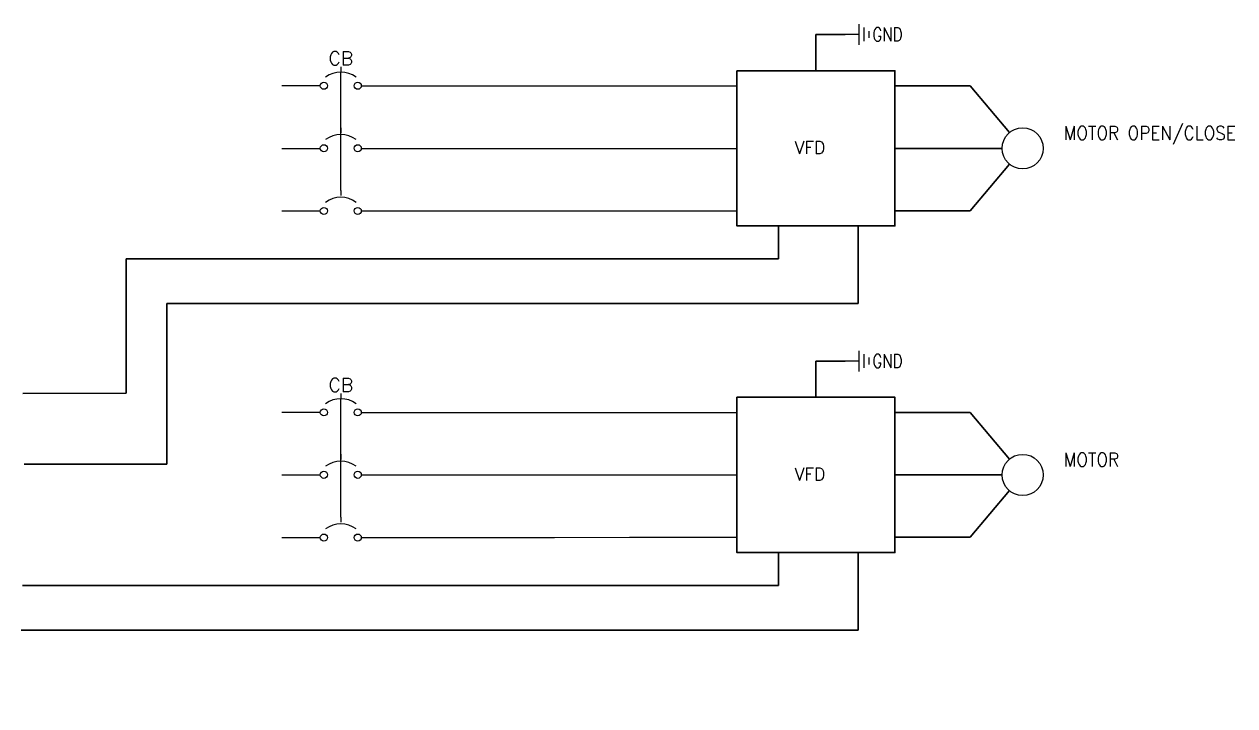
# Model space of a CAD drawing. Extents: x -221 to 865, y 200 to 912.
# Drawn here: x 108.2 to 495.2, y 278.5 to 496.4 of the extents above; entities that cross this region are included whole.
import ezdxf
from ezdxf.enums import TextEntityAlignment as Align

# ---------------------------------------------------------------- set-up
doc = ezdxf.new("R2010")
doc.units = 0
doc.header["$MEASUREMENT"] = 0
doc.linetypes.add('HIDDEN2', pattern=[0.1875, 0.125, -0.0625])
doc.layers.get('0').update_dxf_attribs({"linetype": 'CONTINUOUS'})
for name, color, linetype in [('LINK', 9, 'CONTINUOUS'), ('SYMS', 7, 'CONTINUOUS'), ('TAGS', 150, 'CONTINUOUS'), ('WIRES', 7, 'CONTINUOUS')]:
    doc.layers.add(name, color=color, linetype=linetype)
doc.styles.get("Standard").update_dxf_attribs({"font": 'txt', "bigfont": 'BIGFONT'})
doc.styles.add('WD', font='romans.shx')

# ---------------------------------------------------------------- blocks, each defined once
blk = doc.blocks.new('HCB2')
at = {"linetype": 'HIDDEN2'}
blk.add_line((0, 0.187), (0, 0.141), dxfattribs=at)
for centre in [(-0.155, 0), (0.155, 0)]:
    blk.add_circle(centre, 0.0322)
blk.add_arc((0, -0.109), 0.234, 53.1301, 126.8699)
at = {"style": 'WD', "width": 0.7}
for tag, p in [('INST', (0, 0.863)), ('LOC', (0, 0.693)), ('DESC1', (0, 0.537)), ('DESC2', (0, 0.38)), ('RATING1', (0, -0.188)), ('XREF', (0, -0.344))]:
    blk.add_attdef(tag, text='', height=0.125, dxfattribs=at).set_placement(p, align=Align.CENTER)
at = {"style": 'WD'}
blk.add_attdef('TAG2', text='', height=0.125, dxfattribs=at).set_placement((0, 0.224), align=Align.CENTER)
for tag, p in [('X2LINK', (0, 0.219)), ('X8LINK', (0, 0))]:
    blk.add_attdef(tag, p, '', height=0.01, dxfattribs=at)
for tag, p, height, flags in [('FAMILY', (0.054, 0.183), 0.01, 9), ('CONTACT', (0.054, 0.159), 0.01, 9), ('X4TERM01', (-0.188, 0), 0.0125, 1), ('X1TERM02', (0.188, 0), 0.0125, 1)]:
    blk.add_attdef(tag, p, '', height=height, dxfattribs=dict(at, flags=flags))
at = {"linetype": 'Continuous', "style": 'WD', "flags": 8}
blk.add_attdef('TERM01', text='', height=0.125, dxfattribs=at).set_placement((-0.25, -0.031), align=Align.TOP_RIGHT)
blk.add_attdef('TERM02', text='', height=0.125, dxfattribs=at).set_placement((0.25, -0.031), align=Align.TOP_LEFT)
blk = doc.blocks.new('HMO13')
blk.add_circle((0, 0), 0.188)
at = {"style": 'WD'}
for tag, p, width in [('INST', (0.381, 0.403), 0.7), ('LOC', (0.381, 0.234), 0.7), ('TAG1', (0.375, 0.077), 0.9), ('DESC1', (0.376, -0.079), 0.9), ('DESC2', (0.376, -0.235), 0.9), ('DESC3', (0.376, -0.391), 0.9), ('RATING3', (0.375, -0.548), 0.8), ('RATING4', (0.375, -0.704), 0.8), ('WDTAGALT', (0.375, -0.875), 0.7)]:
    blk.add_attdef(tag, p, '', height=0.125, dxfattribs=dict(at, width=width))
at = {"style": 'WD', "flags": 1}
for tag, p in [('X0TERM01', (-0.094, 0.162)), ('X4TERM02', (-0.188, 0)), ('X0TERM03', (-0.094, -0.162)), ('X0TERM04', (0.133, -0.133))]:
    blk.add_attdef(tag, p, '', height=0.0125, dxfattribs=at)
at = {"linetype": 'Continuous', "style": 'WD', "flags": 9}
blk.add_attdef('ASSYCODE', text='', height=0.01, dxfattribs=at).set_placement((0, 0.125), align=Align.CENTER)
at = {"style": 'WD', "flags": 9}
blk.add_attdef('FAMILY', text='', height=0.01, dxfattribs=at).set_placement((-0.005, 0.17), align=Align.CENTER)
at = {"linetype": 'Continuous', "style": 'WD', "flags": 1}
for tag, p in [('MFG', (0, 0.14)), ('CAT', (0, 0.159))]:
    blk.add_attdef(tag, text='', height=0.01, dxfattribs=at).set_placement(p, align=Align.MIDDLE)
at = {"style": 'WD', "width": 0.8}
blk.add_attdef('RATING1', text='', height=0.1, dxfattribs=at).set_placement((0, 0), align=Align.CENTER)
blk.add_attdef('RATING2', text='', height=0.1, dxfattribs=at).set_placement((0, -0.031), align=Align.TOP_CENTER)
blk = doc.blocks.new('HCB1')
blk.add_line((0, 0.173), (0, 0.126))
for centre in [(-0.155, 0), (0.155, 0)]:
    blk.add_circle(centre, 0.0322)
blk.add_arc((0, -0.109), 0.234, 53.1301, 126.8699)
at = {"style": 'WD', "width": 0.7}
for tag, p in [('INST', (0, 0.826)), ('LOC', (0, 0.656)), ('DESC1', (0, 0.5)), ('DESC2', (0, 0.344)), ('RATING1', (0, -0.188)), ('XREF', (0, -0.344))]:
    blk.add_attdef(tag, text='', height=0.125, dxfattribs=at).set_placement(p, align=Align.CENTER)
at = {"style": 'WD'}
blk.add_attdef('TAG1', text='', height=0.125, dxfattribs=at).set_placement((0, 0.188), align=Align.CENTER)
for tag, p in [('X2LINK', (0, 0.219)), ('X8LINK', (0, 0))]:
    blk.add_attdef(tag, p, '', height=0.01, dxfattribs=at)
for tag, p, height, flags in [('FAMILY', (0.205, 0.152), 0.01, 9), ('CONTACT', (0.205, 0.133), 0.01, 9), ('X4TERM01', (-0.188, 0), 0.0125, 1), ('X1TERM02', (0.188, 0), 0.0125, 1)]:
    blk.add_attdef(tag, p, '', height=height, dxfattribs=dict(at, flags=flags))
at = {"linetype": 'Continuous', "style": 'WD', "flags": 9}
for tag, p in [('CAT', (0.23, 0.108)), ('ASSYCODE', (0.219, 0.062)), ('MFG', (0.228, 0.089))]:
    blk.add_attdef(tag, text='', height=0.01, dxfattribs=at).set_placement(p, align=Align.CENTER)
at = {"linetype": 'Continuous', "style": 'WD', "flags": 8}
blk.add_attdef('TERM01', text='', height=0.125, dxfattribs=at).set_placement((-0.25, -0.031), align=Align.TOP_RIGHT)
blk.add_attdef('TERM02', text='', height=0.125, dxfattribs=at).set_placement((0.25, -0.031), align=Align.TOP_LEFT)
blk = doc.blocks.new('HGND2')
for p, q in [((0.125, 0), (0, 0)), ((0.125, 0.09375), (0.125, -0.09375)), ((0.171875, 0.0625), (0.171875, -0.0625)), ((0.21875, 0.03125), (0.21875, -0.03125))]:
    blk.add_line(p, q)
at = {"style": 'WD', "width": 0.8}
for tag, p in [('INST', (0.25, 0.3125)), ('LOC', (0.25, 0.15625)), ('TAG1', (0.25, 0)), ('DESC1', (0.25, -0.15625)), ('DESC2', (0.25, -0.3125))]:
    blk.add_attdef(tag, text='', height=0.125, dxfattribs=at).set_placement(p, align=Align.MIDDLE_LEFT)
at = {"style": 'WD', "flags": 1}
for tag in ['ASSYCODE', 'CAT', 'X4TERM01', 'MFG', 'FAMILY']:
    blk.add_attdef(tag, (0, 0), '', height=0.01, dxfattribs=at)

msp = doc.modelspace()

# ---------------------------------------------------------------- linework, layer by layer
at = {"linetype": 'Continuous', "lineweight": 30}
for p, q in [((361.27, 481.49), (361.27, 493.08)), ((361.27, 493.08), (370.57, 493.08)), ((386.54, 476.68), (410.55, 476.68)), ((410.55, 476.68), (423.13, 461.7)), ((386.51, 456.68), (420.79, 456.68)), ((410.55, 436.75), (423.12, 451.66)), ((386.51, 436.75), (410.55, 436.75)), ((349.33, 421.39), (349.33, 431.87)), ((374.78, 407.09), (374.78, 431.87)), ((153.86, 421.39), (140.78, 421.39)), ((140.78, 421.39), (140.78, 378.4)), ((153.86, 421.39), (349.33, 421.39)), ((153.86, 407.09), (374.78, 407.09)), ((153.86, 407.09), (153.86, 355.78)), ((361.27, 377.11), (361.27, 388.69)), ((361.27, 388.69), (370.57, 388.69)), ((140.78, 378.4), (107.81, 378.32)), ((386.54, 372.29), (410.55, 372.29)), ((410.55, 372.29), (423.13, 357.32)), ((386.51, 352.29), (420.79, 352.29)), ((410.55, 332.36), (423.12, 347.28)), ((386.51, 332.36), (410.55, 332.36)), ((349.33, 317.01), (349.33, 327.48)), ((374.78, 302.7), (374.78, 327.48)), ((107.68, 317.01), (349.33, 317.01)), ((107.21, 302.7), (374.78, 302.7))]:
    msp.add_line(p, q, dxfattribs=at)
at = {"linetype": 'Continuous'}
for p, q in [((202.86, 476.68), (190.52, 476.68)), ((301.75, 476.68), (336, 476.68)), ((277.66, 456.68), (301.72, 456.68)), ((301.72, 456.68), (336, 456.68)), ((277.68, 436.68), (301.72, 436.75)), ((301.72, 436.75), (336, 436.75)), ((202.86, 372.29), (190.52, 372.29)), ((301.75, 372.29), (336, 372.29)), ((277.66, 352.29), (301.72, 352.29)), ((301.72, 352.29), (336, 352.29)), ((277.68, 332.29), (301.72, 332.36)), ((301.72, 332.36), (336, 332.36))]:
    msp.add_line(p, q, dxfattribs=at)
at = {"linetype": 'Continuous', "lineweight": 30}
for points in [[(336, 481.49), (386.54, 481.49), (386.54, 431.87), (336, 431.87)], [(336, 377.11), (386.54, 377.11), (386.54, 327.48), (336, 327.48)]]:
    msp.add_lwpolyline(points, close=True, dxfattribs=at)
at = {"layer": 'LINK'}
for points in [[(209.42, 443.22), (209.42, 453.27), (209.42, 453.27), (209.42, 481.06)], [(209.42, 338.83), (209.42, 348.89), (209.42, 348.89), (209.42, 376.67)]]:
    msp.add_lwpolyline(points, dxfattribs=at)
at = {"layer": 'WIRES', "linetype": 'Continuous'}
for p, q in [((215.98, 476.68), (302.04, 476.68)), ((190.52, 456.68), (202.86, 456.68)), ((215.98, 456.68), (252.63, 456.68)), ((252.63, 456.68), (277.66, 456.68)), ((190.52, 436.68), (202.86, 436.68)), ((215.98, 436.68), (252.63, 436.68)), ((252.63, 436.68), (277.68, 436.68)), ((215.98, 372.29), (302.04, 372.29)), ((190.52, 352.29), (202.86, 352.29)), ((215.98, 352.29), (252.63, 352.29)), ((252.63, 352.29), (277.66, 352.29)), ((190.52, 332.29), (202.86, 332.29)), ((215.98, 332.29), (252.63, 332.29)), ((252.63, 332.29), (277.68, 332.29))]:
    msp.add_line(p, q, dxfattribs=at)

# ---------------------------------------------------------------- block references
at = {"layer": 'SYMS', "linetype": 'Continuous'}
ref = msp.add_blockref('HGND2', (370.57, 493.08), dxfattribs=dict(at, xscale=35, yscale=35, zscale=35))
ref.add_attrib('TAG1', 'GND', dxfattribs={"layer": 'TAGS', "height": 4.375, "style": 'WD', "width": 0.8}).set_placement((379.32, 493.08), align=Align.MIDDLE_LEFT)
ref = msp.add_blockref('HCB1', (209.42, 476.68), dxfattribs=dict(at, xscale=35, yscale=35, zscale=35))
ref.add_attrib('TAG1', 'CB', dxfattribs={"layer": 'TAGS', "height": 4.375, "style": 'WD'}).set_placement((209.42, 483.24), align=Align.CENTER)
ref = msp.add_blockref('HMO13', (427.35, 456.68), dxfattribs=dict(at, xscale=35, yscale=35, zscale=35))
ref.add_attrib('TAG1', 'MOTOR OPEN/CLOSE', (440.48, 459.39), dxfattribs={"layer": 'TAGS', "height": 4.375, "style": 'WD', "width": 0.9})
at = {"layer": 'SYMS', "linetype": 'Continuous', "xscale": 35, "yscale": 35, "zscale": 35}
for p in [(209.42, 456.73), (209.42, 436.68), (209.42, 352.34), (209.42, 332.29)]:
    msp.add_blockref('HCB2', p, dxfattribs=at)
at = {"layer": 'SYMS', "linetype": 'Continuous'}
ref = msp.add_blockref('HGND2', (370.57, 388.69), dxfattribs=dict(at, xscale=35, yscale=35, zscale=35))
ref.add_attrib('TAG1', 'GND', dxfattribs={"layer": 'TAGS', "height": 4.375, "style": 'WD', "width": 0.8}).set_placement((379.32, 388.69), align=Align.MIDDLE_LEFT)
ref = msp.add_blockref('HCB1', (209.42, 372.29), dxfattribs=dict(at, xscale=35, yscale=35, zscale=35))
ref.add_attrib('TAG1', 'CB', dxfattribs={"layer": 'TAGS', "height": 4.375, "style": 'WD'}).set_placement((209.42, 378.86), align=Align.CENTER)
ref = msp.add_blockref('HMO13', (427.35, 352.29), dxfattribs=dict(at, xscale=35, yscale=35, zscale=35))
ref.add_attrib('TAG1', 'MOTOR', (440.48, 355), dxfattribs={"layer": 'TAGS', "height": 4.375, "style": 'WD', "width": 0.9})

# ---------------------------------------------------------------- texts
at = {"linetype": 'Continuous'}
for p in [(354.47, 454.95), (354.47, 350.56)]:
    msp.add_text('VFD', height=4, dxfattribs=at).set_placement(p)

# ---------------------------------------------------------------- wipeouts: each hides what was drawn before it
for points in [[(447.28, 441.47), (456.94, 440.3), (453.68, 428.29), (443.49, 429.47)], [(119.78, 372.5), (134.37, 371.26), (129.09, 355.75), (120.71, 357.92)], [(120.4, 349.23), (131.88, 346.13), (130.02, 332.17), (120.4, 332.79)], [(447.18, 327.4), (455.85, 326.46), (454.91, 313.25), (444.26, 315.24)], [(121.2, 297.77), (138.68, 292.01), (131.65, 278.52), (120.3, 278.88)]]:
    msp.add_wipeout(points, dxfattribs=at)

# ---------------------------------------------------------------- next in the draw order: linework, layer by layer
at = {"linetype": 'Continuous', "lineweight": 30}
msp.add_line((153.86, 355.78), (108.22, 355.78), dxfattribs=at)

# ---------------------------------------------------------------- next in the draw order: wipeouts: each hides what was drawn before it
at = {"linetype": 'Continuous'}
msp.add_wipeout([(447.28, 337.08), (456.94, 335.91), (453.68, 323.91), (443.49, 325.08)], dxfattribs=at)

doc.saveas('drawing.dxf')
